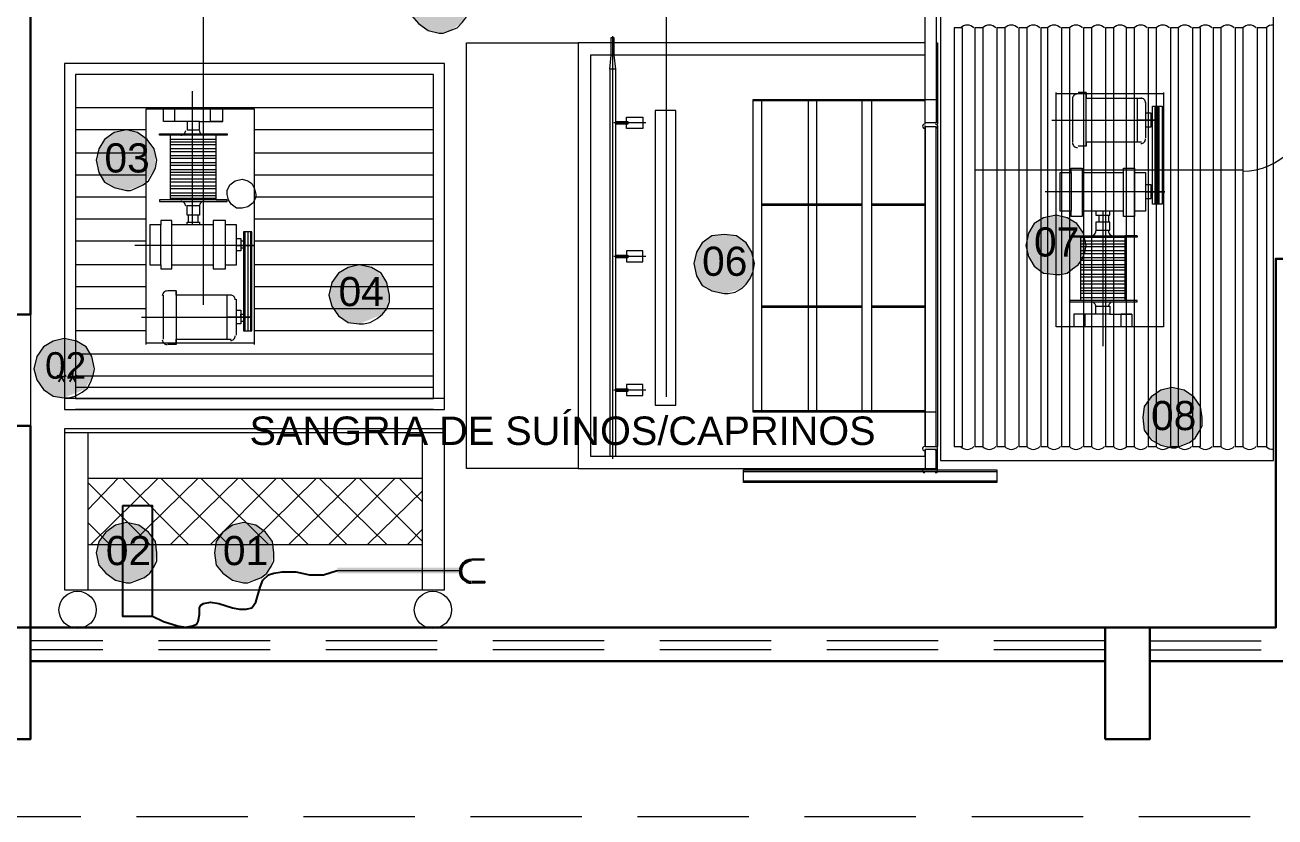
# Model space of a CAD drawing. Header units: metres. Extents: x 5 to 242, y -3 to 162.
# Drawn here: x 186.06 to 191.67, y 98.47 to 102.02 of the extents above; entities that cross this region are included whole.
import ezdxf

# ---------------------------------------------------------------- set-up
doc = ezdxf.new("R2010")
doc.units = ezdxf.units.M
doc.linetypes.add('IMPORT-Dashed _3_', pattern=[0.75, 0.5, -0.25])
doc.layers.add('1053_ARQ_BASE_MATADOURO_dwg', color=7, linetype='Continuous', lineweight=5, true_color=0x767676)
for name, color, linetype, lineweight in [('A-ESTRUTURA', 7, 'Continuous', 30), ('A-PAREDE', 7, 'Continuous', 30), ('A-TEXTO1', 7, 'Continuous', 5), ('A-VISTA03', 7, 'Continuous', 9), ('A_PROJEÇÃO', 7, 'IMPORT-Dashed _3_', 5), ('PDF_equip 1020', 7, 'Continuous', 5), ('PDF_equip inox', 7, 'Continuous', 5), ('PDF_EQUIPAMENTOS', 7, 'Continuous', 5), ('PDF_Text', 7, 'Continuous', 5)]:
    doc.layers.add(name, color=color, linetype=linetype, lineweight=lineweight)
doc.styles.add('Arial_15', font='arial.ttf', dxfattribs={"height": 0.1308})
doc.styles.add('Arial_2', font='arial.ttf', dxfattribs={"height": 0.1275})
doc.styles.add('Arial_21', font='arial.ttf', dxfattribs={"height": 0.09156})
doc.styles.add('Arial_22', font='arial.ttf', dxfattribs={"height": 0.119028})

# ---------------------------------------------------------------- blocks, each defined once
blk = doc.blocks.new('1053_ARQ_BASE_MATADOURO_dwg_arq geral tgov-4039641-TÉRREO 1_20')
at = {"layer": 'A-ESTRUTURA', "color": 253, "true_color": 0xaaaaaa, "flags": 128}
for points in [[(29.2796, 15.6332), (29.2796, 16.1332), (29.4796, 16.1332), (29.4796, 15.6332)], [(34.3046, 15.6332), (34.3046, 16.1332), (34.5046, 16.1332), (34.5046, 15.6332)]]:
    blk.add_lwpolyline(points, close=True, dxfattribs=at)
at = {"layer": 'A-PAREDE', "color": 253, "true_color": 0xaaaaaa}
blk.add_line((29.4796, 15.9832), (34.3046, 15.9832), dxfattribs=at)
at = {"layer": 'A-PAREDE', "color": 253, "true_color": 0xaaaaaa, "flags": 128}
for points in [[(33.813, 19.8832), (34.5546, 19.8832), (34.5546, 19.7332), (29.4796, 19.7332), (29.4796, 17.5382), (29.3296, 17.5382), (29.3296, 24.3382), (29.4796, 24.3382), (29.4796, 19.8832), (34.2546, 19.8832)], [(34.5046, 16.1332), (35.0696, 16.1332), (35.0696, 17.7882), (35.2196, 17.7882), (35.2196, 15.9832), (34.5046, 15.9832)], [(29.3296, 16.1332), (29.3296, 17.0382), (29.4796, 17.0382), (29.4796, 16.1332), (34.3046, 16.1332)]]:
    blk.add_lwpolyline(points, dxfattribs=at)
at = {"layer": 'A-VISTA03', "color": 253, "true_color": 0xaaaaaa}
blk.add_line((29.4796, 17.5382), (29.4796, 17.0382), dxfattribs=at)
at = {"layer": 'A_PROJEÇÃO', "color": 253, "true_color": 0xaaaaaa}
for p, q in [((34.3046, 16.0732), (29.4796, 16.0732)), ((34.5046, 16.0732), (39.3046, 16.0732)), ((34.3046, 16.0332), (29.4796, 16.0332)), ((34.5046, 16.0332), (39.3046, 16.0332))]:
    blk.add_line(p, q, dxfattribs=at)
at = {"layer": 'A_PROJEÇÃO', "color": 253, "true_color": 0xaaaaaa, "flags": 128}
blk.add_lwpolyline([(55.2046, 15.2832), (28.6296, 15.2832), (28.6296, 17.0165)], dxfattribs=at)
at = {"layer": 'A-TEXTO1', "insert": (30.4627, 17.0804), "char_height": 0.1275, "width": 3.354465, "attachment_point": 1, "line_spacing_factor": 0.941778, "style": 'Arial_2'}
blk.add_mtext('SANGRIA DE SUÍNOS/CAPRINOS', dxfattribs=at)
blk = doc.blocks.new('1053_ARQ_BASE_MATADOURO_dwg_ARQ GALPAO TGOV-4039645-TÉRREO 1_20')
at = {"layer": 'PDF_EQUIPAMENTOS', "true_color": 0xe2e2e2}
blk.add_hatch(color=254, dxfattribs=at).paths.add_polyline_path([(-10.6585, 6.5208), (-10.6585, 6.5455), (-11.2087, 6.5455), (-11.2087, 6.5208)])
at = {"layer": 'PDF_Text', "true_color": 0xe2e2e2}
h = blk.add_hatch(color=254, dxfattribs=at)
h.paths.add_polyline_path([(-12.1546, 6.4775), (-12.0742, 6.5022), (-12.031, 6.5517), (-12.0186, 6.6135), (-12.0248, 6.663), (-12.0557, 6.7062), (-12.1051, 6.7385), (-12.1546, 6.7495), (-12.2041, 6.7372), (-12.2473, 6.7062), (-12.2782, 6.663), (-12.2906, 6.6135), (-12.2782, 6.5579), (-12.2473, 6.5208), (-12.2041, 6.4899)])
h.paths.add_polyline_path([(-11.6291, 6.4775), (-11.5487, 6.5022), (-11.5054, 6.5517), (-11.4931, 6.6135), (-11.4993, 6.663), (-11.5302, 6.7062), (-11.5796, 6.7385), (-11.6291, 6.7495), (-11.6786, 6.7372), (-11.7218, 6.7062), (-11.7527, 6.663), (-11.7589, 6.6135), (-11.7527, 6.5579), (-11.7218, 6.5208), (-11.6786, 6.4899)])
h.paths.add_polyline_path([(-7.4622, 7.0834), (-7.3818, 7.1081), (-7.3385, 7.1576), (-7.3261, 7.2194), (-7.3323, 7.2688), (-7.3632, 7.3121), (-7.4065, 7.343), (-7.4622, 7.3554), (-7.5116, 7.343), (-7.5549, 7.3121), (-7.5858, 7.2688), (-7.5901, 7.2028), (-7.5858, 7.1637), (-7.5333, 7.1081), (-7.5116, 7.0957)])
h.paths.add_polyline_path([(-11.1098, 7.6398), (-11.0047, 7.6831), (-10.9861, 7.7078), (-10.9738, 7.7696), (-10.9861, 7.8253), (-11.0294, 7.8791), (-11.0541, 7.8933), (-11.1098, 7.9056), (-11.1592, 7.8933), (-11.2025, 7.8685), (-11.2334, 7.8253), (-11.2458, 7.7696), (-11.2334, 7.7202), (-11.2025, 7.6769), (-11.1592, 7.646)])
h.paths.add_polyline_path([(-9.4714, 7.7758), (-9.3911, 7.8005), (-9.3725, 7.8191), (-9.3416, 7.8747), (-9.3416, 7.9365), (-9.3478, 7.9613), (-9.3725, 8.0046), (-9.4158, 8.0355), (-9.4714, 8.0416), (-9.5271, 8.0355), (-9.5704, 8.0046), (-9.5951, 7.9613), (-9.6074, 7.9118), (-9.5951, 7.8562), (-9.5704, 7.8129), (-9.5271, 7.7882)])
h.paths.add_polyline_path([(-7.9815, 7.8624), (-7.932, 7.8685), (-7.8826, 7.9056), (-7.8455, 7.9922), (-7.8578, 8.0478), (-7.8887, 8.0911), (-7.932, 8.1158), (-7.9815, 8.1282), (-8.0371, 8.1158), (-8.0804, 8.0911), (-8.1051, 8.0478), (-8.1175, 7.9922), (-8.0839, 7.9056), (-8.0804, 7.8995), (-8.0371, 7.8685)])
h.paths.add_polyline_path([(-12.1546, 8.2395), (-12.0804, 8.2642), (-12.0248, 8.3384), (-12.0248, 8.4002), (-12.0371, 8.4336), (-12.0619, 8.4682), (-12.1051, 8.4991), (-12.1546, 8.5115), (-12.2102, 8.4991), (-12.2535, 8.4682), (-12.2782, 8.425), (-12.2906, 8.3755), (-12.2782, 8.3199), (-12.2535, 8.2766), (-12.2102, 8.2518)])
h.paths.add_polyline_path([(-10.7512, 8.9443), (-10.7017, 8.9566), (-10.6461, 8.9937), (-10.6152, 9.0803), (-10.6275, 9.1298), (-10.6523, 9.173), (-10.6956, 9.2039), (-10.7512, 9.2163), (-10.8007, 9.2039), (-10.8439, 9.173), (-10.8776, 9.1186), (-10.8872, 9.0803), (-10.8748, 9.0246), (-10.8439, 8.9876), (-10.8007, 8.9566)])
h.paths.add_polyline_path([(-8.9645, 9.5192), (-8.8903, 9.544), (-8.8346, 9.6182), (-8.8346, 9.68), (-8.847, 9.7134), (-8.8717, 9.748), (-8.915, 9.7789), (-8.9645, 9.7913), (-9.0201, 9.7789), (-9.0634, 9.748), (-9.0881, 9.7047), (-9.1005, 9.6553), (-9.0881, 9.5996), (-9.0634, 9.5563), (-9.0201, 9.5316)])
blk.add_hatch(color=254, dxfattribs=at).paths.add_polyline_path([(-12.4341, 7.3089), (-12.3431, 7.346), (-12.3043, 7.4079), (-12.3043, 7.4666), (-12.3166, 7.5052), (-12.3352, 7.5377), (-12.3785, 7.5624), (-12.4341, 7.5748), (-12.4836, 7.5624), (-12.5269, 7.5377), (-12.5578, 7.4944), (-12.5701, 7.4388), (-12.5489, 7.3769), (-12.5269, 7.346), (-12.4836, 7.3151)])
at = {"layer": 'PDF_equip 1020', "color": 253, "true_color": 0xaaaaaa}
for p, q in [((-11.8578, 8.19), (-11.8578, 8.6846)), ((-7.4993, 8.6723), (-7.9815, 8.6723)), ((-7.9073, 8.6537), (-7.9073, 8.4559)), ((-7.8455, 8.6784), (-7.8826, 8.6784)), ((-7.6167, 8.6537), (-7.6167, 8.4559)), ((-11.9382, 8.5486), (-11.9382, 8.6042)), ((-7.5796, 8.6352), (-7.5796, 8.4744)), ((-7.5549, 8.5733), (-7.5487, 8.5733)), ((-11.9568, 8.1962), (-11.9568, 8.4868)), ((-11.7527, 8.1962), (-11.7527, 8.4868)), ((-11.7527, 8.4682), (-11.9568, 8.4682)), ((-11.7527, 8.4559), (-11.9568, 8.4559)), ((-11.7527, 8.4435), (-11.9568, 8.4435)), ((-11.7527, 8.425), (-11.9568, 8.425)), ((-7.8455, 8.4373), (-7.8826, 8.4373)), ((-11.7527, 8.4126), (-11.9568, 8.4126)), ((-11.7527, 8.394), (-11.9568, 8.394)), ((-11.7527, 8.3817), (-11.9568, 8.3817)), ((-11.7527, 8.3631), (-11.9568, 8.3631)), ((-11.7527, 8.3508), (-11.9568, 8.3508)), ((-11.7527, 8.3322), (-11.9568, 8.3322)), ((-11.7527, 8.3199), (-11.9568, 8.3199)), ((-11.7527, 8.3075), (-11.9568, 8.3075)), ((-7.864, 8.3199), (-7.6785, 8.3199)), ((-11.7527, 8.2889), (-11.9568, 8.2889)), ((-11.7527, 8.2766), (-11.9568, 8.2766)), ((-11.7527, 8.258), (-11.9568, 8.258)), ((-11.7527, 8.2457), (-11.9568, 8.2457)), ((-11.7527, 8.2271), (-11.9568, 8.2271)), ((-11.7527, 8.2148), (-11.9568, 8.2148)), ((-11.7527, 8.2024), (-11.9568, 8.2024)), ((-7.5487, 8.2457), (-7.5549, 8.2457)), ((-7.5487, 8.2148), (-7.5549, 8.2148)), ((-7.6785, 8.1467), (-7.864, 8.1467)), ((-11.7651, 8.0849), (-11.9506, 8.0849)), ((-11.8764, 8.0973), (-11.8764, 8.1282)), ((-7.7898, 8.1282), (-7.7898, 8.0973)), ((-7.7713, 8.0355), (-7.7713, 7.5409)), ((-11.6291, 8.0107), (-11.6415, 8.0107)), ((-11.6291, 7.9798), (-11.6415, 7.9798)), ((-7.6724, 8.0107), (-7.8702, 8.0107)), ((-7.6724, 7.9984), (-7.8702, 7.9984)), ((-7.6724, 7.986), (-7.8702, 7.986)), ((-7.6724, 7.9675), (-7.8702, 7.9675)), ((-7.6724, 7.9551), (-7.8702, 7.9551)), ((-7.6724, 7.9365), (-7.8702, 7.9365)), ((-7.6724, 7.9242), (-7.8702, 7.9242)), ((-11.9506, 7.9056), (-11.7651, 7.9056)), ((-7.6724, 7.9056), (-7.8702, 7.9056)), ((-7.6724, 7.8933), (-7.8702, 7.8933)), ((-7.6724, 7.8809), (-7.8702, 7.8809)), ((-7.6724, 7.8624), (-7.8702, 7.8624)), ((-7.6724, 7.85), (-7.8702, 7.85)), ((-7.6724, 7.8314), (-7.8702, 7.8314)), ((-7.6724, 7.8191), (-7.8702, 7.8191)), ((-7.6724, 7.8005), (-7.8702, 7.8005)), ((-11.9877, 7.5718), (-11.9877, 7.7696)), ((-11.932, 7.7882), (-11.9691, 7.7882)), ((-11.7033, 7.5718), (-11.7033, 7.7696)), ((-11.66, 7.5903), (-11.66, 7.7511)), ((-7.6724, 7.7882), (-7.8702, 7.7882)), ((-7.6724, 7.7758), (-7.8702, 7.7758)), ((-7.6724, 7.7573), (-7.8702, 7.7573)), ((-11.6415, 7.6522), (-11.6291, 7.6522)), ((-7.8516, 7.6831), (-7.8516, 7.6274)), ((-10.7759, 7.6089), (-11.5796, 7.6089)), ((-11.5796, 7.5532), (-12.068, 7.5532)), ((-11.932, 7.5471), (-11.9691, 7.5471)), ((-10.7265, 7.1514), (-12.4328, 7.1514)), ((-12.3277, 7.1514), (-12.3277, 6.4466)), ((-10.8254, 6.4466), (-10.8254, 7.1514)), ((-12.3277, 6.9474), (-10.8254, 6.9474)), ((-12.1917, 6.9474), (-12.3277, 6.8052)), ((-12.3277, 6.9288), (-12.0495, 6.6506)), ((-12.0124, 6.9474), (-12.3153, 6.6506)), ((-12.1731, 6.9474), (-11.8764, 6.6506)), ((-11.8331, 6.9474), (-12.1361, 6.6506)), ((-12, 6.9474), (-11.6971, 6.6506)), ((-11.6538, 6.9474), (-11.9568, 6.6506)), ((-11.8207, 6.9474), (-11.5178, 6.6506)), ((-11.4807, 6.9474), (-11.7775, 6.6506)), ((-11.6415, 6.9474), (-11.3385, 6.6506)), ((-11.3014, 6.9474), (-11.6044, 6.6506)), ((-11.4622, 6.9474), (-11.1654, 6.6506)), ((-11.1221, 6.9474), (-11.4251, 6.6506)), ((-11.2891, 6.9474), (-10.9861, 6.6506)), ((-10.949, 6.9474), (-11.2458, 6.6506)), ((-11.1098, 6.9474), (-10.8254, 6.663)), ((-10.9305, 6.9474), (-10.8254, 6.8423)), ((-10.8254, 6.8917), (-11.0727, 6.6506)), ((-12.3277, 6.7495), (-12.2288, 6.6506)), ((-10.8254, 6.7186), (-10.8934, 6.6506)), ((-12.3277, 6.6506), (-10.8254, 6.6506))]:
    blk.add_line(p, q, dxfattribs=at)
at = {"layer": 'PDF_equip 1020', "color": 253, "lineweight": 9, "true_color": 0xaaaaaa}
for p, q in [((-10.7759, 8.6104), (-12.3833, 8.6104)), ((-12.068, 8.5115), (-12.3833, 8.5115)), ((-10.7759, 8.5115), (-11.5796, 8.5115)), ((-12.068, 8.4064), (-12.3833, 8.4064)), ((-10.7759, 8.4064), (-11.5796, 8.4064)), ((-12.068, 8.3075), (-12.3833, 8.3075)), ((-10.7759, 8.3075), (-11.5796, 8.3075)), ((-12.068, 8.2086), (-12.3833, 8.2086)), ((-10.7759, 8.2086), (-11.5796, 8.2086)), ((-12.068, 8.1097), (-12.3833, 8.1097)), ((-10.7759, 8.1097), (-11.5796, 8.1097)), ((-12.068, 8.0107), (-12.3833, 8.0107)), ((-10.7759, 8.0107), (-11.5796, 8.0107)), ((-12.068, 7.9056), (-12.3833, 7.9056)), ((-10.7759, 7.9056), (-11.5796, 7.9056)), ((-12.068, 7.8067), (-12.3833, 7.8067)), ((-10.7759, 7.8067), (-11.5796, 7.8067)), ((-12.068, 7.7078), (-12.3833, 7.7078)), ((-10.7759, 7.7078), (-11.5796, 7.7078)), ((-12.068, 7.6089), (-12.3833, 7.6089)), ((-10.7759, 7.5038), (-12.3833, 7.5038)), ((-10.7759, 7.4049), (-12.3833, 7.4049)), ((-10.7759, 7.3554), (-12.3833, 7.3554)), ((-10.7265, 7.3059), (-12.4328, 7.3059)), ((-10.7759, 7.2565), (-12.3833, 7.2565))]:
    blk.add_line(p, q, dxfattribs=at)
at = {"layer": 'PDF_equip 1020', "color": 253, "lineweight": 9, "true_color": 0xaaaaaa, "flags": 128}
blk.add_lwpolyline([(-10.1268, 6.9906), (-10.6275, 6.9906), (-10.6275, 8.901), (-10.1268, 8.901)], dxfattribs=at)
for points in [[(-12.4328, 8.8083), (-12.4328, 7.2565), (-10.7265, 7.2565), (-10.7265, 8.8083)], [(-12.3833, 7.3059), (-10.7759, 7.3059), (-10.7759, 8.7588), (-12.3833, 8.7588)], [(-9.7806, 7.275), (-9.6878, 7.275), (-9.6878, 8.5981), (-9.7806, 8.5981)]]:
    blk.add_lwpolyline(points, close=True, dxfattribs=at)
at = {"layer": 'PDF_equip 1020', "color": 253, "true_color": 0xaaaaaa, "flags": 128}
for points in [[(-7.4993, 8.6784), (-7.4993, 7.6274), (-7.9815, 7.6274), (-7.9815, 8.6784)], [(-7.5982, 8.4559), (-7.8455, 8.4559), (-7.8455, 8.4373), (-7.8455, 8.6537), (-7.8455, 8.6784), (-7.8455, 8.6537), (-7.5982, 8.6537)], [(-11.5796, 7.5471), (-11.5796, 8.6042), (-12.068, 8.6042), (-12.068, 7.5471)], [(-11.8826, 8.5486), (-11.9877, 8.5486), (-11.9877, 8.6042)], [(-11.8269, 8.5486), (-11.7218, 8.5486), (-11.7218, 8.6042)], [(-11.7218, 8.5486), (-11.7775, 8.5486), (-11.7775, 8.6042)], [(-7.5487, 8.1777), (-7.5487, 8.3817), (-7.5487, 8.6166), (-7.5054, 8.6166), (-7.5054, 8.3817), (-7.5054, 8.1777), (-7.5487, 8.1777), (-7.5487, 8.2333)], [(-7.5363, 8.1777), (-7.5363, 8.3817), (-7.5363, 8.6166)], [(-7.524, 8.1777), (-7.524, 8.3817), (-7.524, 8.6166)], [(-7.5178, 8.1777), (-7.5178, 8.3817), (-7.5178, 8.6166)], [(-8, 8.5548), (-7.5178, 8.5548), (-7.6167, 8.5548), (-7.5796, 8.5548), (-7.5796, 8.5239), (-7.5549, 8.5239), (-7.5549, 8.5857), (-7.5796, 8.5857)], [(-7.5549, 8.5362), (-7.5549, 8.5548), (-7.5549, 8.5424), (-7.5487, 8.5424)], [(-7.9135, 8.3199), (-7.9135, 8.3384), (-7.864, 8.3384), (-7.864, 8.122), (-7.9135, 8.122), (-7.9135, 8.1467)], [(-7.6291, 8.3199), (-7.592, 8.3199), (-7.5796, 8.3199), (-7.5796, 8.1467), (-7.6291, 8.1467)], [(-7.5796, 8.2024), (-7.5549, 8.2024), (-7.5549, 8.2642), (-7.5796, 8.2642)], [(-11.8022, 8.19), (-11.7033, 8.19), (-11.7033, 8.1962), (-12.0062, 8.1962), (-12.0062, 8.19), (-11.9073, 8.19), (-11.8269, 8.19)], [(-7.5796, 8.2333), (-7.4931, 8.2333), (-8.0309, 8.2333)], [(-11.8826, 8.0849), (-11.8826, 8.0973), (-11.8269, 8.0973), (-11.8269, 8.0849), (-11.8578, 8.0849), (-11.8578, 8.19), (-11.7033, 8.19), (-11.7527, 8.19)], [(-7.8022, 8.1467), (-7.8022, 8.1282), (-7.7404, 8.1282), (-7.7404, 8.1467), (-7.7713, 8.1467), (-7.7713, 8.0355), (-7.6167, 8.0355), (-7.6724, 8.0355)], [(-12, 7.9056), (-12, 7.8871), (-11.9506, 7.8871), (-11.9506, 8.1035), (-12, 8.1035), (-12, 8.0849)], [(-11.8578, 8.0973), (-11.8331, 8.0973), (-11.8331, 8.1282)], [(-11.7095, 7.9056), (-11.6786, 7.9056), (-11.66, 7.9056), (-11.66, 8.0849), (-11.7095, 8.0849)], [(-7.7713, 8.1282), (-7.7465, 8.1282), (-7.7465, 8.0973)], [(-11.6291, 8.054), (-11.6291, 7.8438), (-11.6291, 7.6089), (-11.592, 7.6089), (-11.592, 7.8438), (-11.592, 8.054), (-11.6291, 8.054), (-11.6291, 7.9922)], [(-11.6229, 8.054), (-11.6229, 7.8438), (-11.6229, 7.6089)], [(-11.6105, 8.054), (-11.6105, 7.8438), (-11.6105, 7.6089)], [(-11.5982, 8.054), (-11.5982, 7.8438), (-11.5982, 7.6089)], [(-7.7218, 8.0355), (-7.6167, 8.0355), (-7.6167, 8.0293), (-7.9197, 8.0293), (-7.9197, 8.0355), (-7.8207, 8.0355), (-7.7404, 8.0355)], [(-7.8702, 7.7449), (-7.8702, 8.0293), (-7.6724, 8.0293), (-7.6724, 7.7449)], [(-11.66, 7.9922), (-11.5796, 7.9922), (-12.1175, 7.9922)], [(-11.66, 8.0231), (-11.6415, 8.0231), (-11.6415, 7.9675), (-11.66, 7.9675)], [(-11.6847, 7.7696), (-11.932, 7.7696), (-11.932, 7.7882), (-11.932, 7.5718), (-11.932, 7.5471), (-11.932, 7.5718), (-11.6847, 7.5718)], [(-12.0866, 7.6707), (-11.5982, 7.6707), (-11.7033, 7.6707), (-11.66, 7.6707), (-11.66, 7.7016), (-11.6415, 7.7016), (-11.6415, 7.6398), (-11.66, 7.6398)], [(-11.6415, 7.6893), (-11.6415, 7.6707), (-11.6415, 7.6831), (-11.6291, 7.6831)], [(-7.8022, 7.6831), (-7.9011, 7.6831), (-7.9011, 7.6274)], [(-7.7404, 7.6831), (-7.6414, 7.6831), (-7.6414, 7.6274)], [(-7.6414, 7.6831), (-7.6909, 7.6831), (-7.6909, 7.6274)]]:
    blk.add_lwpolyline(points, dxfattribs=at)
for points in [[(-11.8826, 8.5115), (-11.8269, 8.5115), (-11.8269, 8.5486), (-11.8826, 8.5486)], [(-12.0062, 8.493), (-11.8022, 8.493), (-11.7033, 8.493), (-11.7033, 8.4868), (-12.0062, 8.4868)], [(-7.9629, 8.1467), (-7.9629, 8.3199), (-7.9135, 8.3199), (-7.9135, 8.1467)], [(-7.6291, 8.122), (-7.6785, 8.122), (-7.6785, 8.3384), (-7.6291, 8.3384)], [(-11.6353, 8.1591), (-11.66, 8.1591), (-11.6847, 8.1777), (-11.6971, 8.1962), (-11.7033, 8.2209), (-11.7033, 8.2395), (-11.6909, 8.2642), (-11.6662, 8.2828), (-11.6353, 8.2889), (-11.6105, 8.2828), (-11.592, 8.2704), (-11.5796, 8.2457), (-11.5735, 8.2209), (-11.5735, 8.2086), (-11.5858, 8.1838), (-11.6105, 8.1653)], [(-11.8826, 8.1715), (-11.8269, 8.1715), (-11.8269, 8.1282), (-11.8826, 8.1282)], [(-12.0495, 8.0849), (-12.0495, 7.9056), (-12, 7.9056), (-12, 8.0849)], [(-11.7095, 8.1035), (-11.7651, 8.1035), (-11.7651, 7.8871), (-11.7095, 7.8871)], [(-7.8022, 8.0602), (-7.7404, 8.0602), (-7.7404, 8.0973), (-7.8022, 8.0973)], [(-7.9197, 7.7387), (-7.7218, 7.7387), (-7.6167, 7.7387), (-7.6167, 7.7449), (-7.9197, 7.7449)], [(-7.8022, 7.7202), (-7.7404, 7.7202), (-7.7404, 7.6831), (-7.8022, 7.6831)], [(-10.7265, 7.1699), (-12.4328, 7.1699), (-12.4328, 7.1514), (-12.4328, 6.4466), (-10.7265, 6.4466), (-10.7265, 7.1514)]]:
    blk.add_lwpolyline(points, close=True, dxfattribs=at)
at = {"layer": 'PDF_equip 1020', "color": 253, "true_color": 0xaaaaaa}
for centre in [(-12.3741, 6.3569), (-10.779, 6.3569)]:
    blk.add_circle(centre, 0.0835, dxfattribs=at)
for centre, start, end in [((-7.8857, 8.6506), 89.9999, 180.0001), ((-7.6013, 8.6321), 359.9999, 90.0001), ((-11.9104, 8.5084), 269.9999, 0.0001), ((-11.8053, 8.5084), 179.9999, 270.0001), ((-7.8857, 8.4528), 179.9999, 270.0001), ((-7.6013, 8.4713), 269.9999, 0.0001), ((-11.9104, 8.1684), 359.9999, 90.0001), ((-11.8053, 8.1684), 89.9999, 180.0001), ((-7.8238, 8.0571), 269.9999, 0.0001), ((-7.7249, 8.0571), 179.9999, 270.0001), ((-11.9722, 7.7665), 89.9999, 180.0001), ((-11.6878, 7.748), 359.9999, 90.0001), ((-7.8238, 7.7171), 359.9999, 90.0001), ((-7.7249, 7.7171), 89.9999, 180.0001), ((-11.6878, 7.5872), 269.9999, 0.0001), ((-11.9722, 7.5687), 179.9999, 270.0001)]:
    blk.add_arc(centre, 0.0216, start, end, dxfattribs=at)
at = {"layer": 'PDF_equip inox', "color": 253, "lineweight": 9, "true_color": 0xaaaaaa}
for p, q in [((-9.9722, 8.9319), (-9.9722, 7.0339)), ((-9.9846, 8.7835), (-9.9846, 7.0463)), ((-9.9598, 8.7835), (-9.9598, 7.0463)), ((-8.5688, 8.6413), (-9.3416, 8.6413)), ((-9.3045, 8.6413), (-9.3045, 7.2503)), ((-9.0943, 8.6413), (-9.0943, 7.2503)), ((-9.0572, 8.6413), (-9.0572, 7.2503)), ((-8.8532, 8.6413), (-8.8532, 7.2503)), ((-8.8099, 8.6413), (-8.8099, 7.2503)), ((-9.8238, 8.5424), (-9.966, 8.5424)), ((-8.5132, 8.5301), (-8.5132, 7.0896)), ((-8.8532, 8.1777), (-9.3045, 8.1777)), ((-8.8532, 8.1715), (-9.3045, 8.1715)), ((-8.5688, 8.1777), (-8.8099, 8.1777)), ((-8.5688, 8.1715), (-8.8099, 8.1715)), ((-9.8238, 7.9427), (-9.966, 7.9427)), ((-8.8532, 7.7202), (-9.3045, 7.7202)), ((-8.8532, 7.714), (-9.3045, 7.714)), ((-8.5688, 7.7202), (-8.8099, 7.7202)), ((-8.5688, 7.714), (-8.8099, 7.714)), ((-9.8238, 7.343), (-9.966, 7.343)), ((-8.5688, 7.2503), (-9.3416, 7.2503)), ((-8.5688, 6.9783), (-8.5193, 6.9783))]:
    blk.add_line(p, q, dxfattribs=at)
at = {"layer": 'PDF_equip inox', "color": 253, "lineweight": 9, "true_color": 0xaaaaaa, "flags": 128}
for points in [[(-8.5193, 8.5424), (-8.5688, 8.5424), (-8.5688, 9.1792), (-8.5193, 9.1792)], [(-9.966, 8.8454), (-9.9598, 8.7835), (-9.9846, 8.7835), (-9.9784, 8.8454), (-9.9784, 8.9257), (-9.966, 8.9257)], [(-8.439, 8.969), (-8.439, 7.0896), (-8.4019, 7.0896), (-8.4019, 8.969)], [(-8.3091, 7.0896), (-8.3091, 8.969), (-8.3462, 8.969), (-8.3462, 7.0896)], [(-8.2102, 7.0896), (-8.2102, 8.969), (-8.2473, 8.969), (-8.2473, 7.0896)], [(-8.1113, 7.0896), (-8.1113, 8.969), (-8.1484, 8.969), (-8.1484, 7.0896)], [(-8.0186, 7.0896), (-8.0186, 8.969), (-8.0495, 8.969), (-8.0495, 7.0896)], [(-7.9197, 7.0896), (-7.9197, 8.969), (-7.9567, 8.969), (-7.9567, 7.0896)], [(-7.8207, 7.0896), (-7.8207, 8.969), (-7.8578, 8.969), (-7.8578, 7.0896)], [(-7.7218, 7.0896), (-7.7218, 8.969), (-7.7589, 8.969), (-7.7589, 7.0896)], [(-7.6291, 7.0896), (-7.6291, 8.969), (-7.6662, 8.969), (-7.6662, 7.0896)], [(-7.5302, 7.0896), (-7.5302, 8.969), (-7.5673, 8.969), (-7.5673, 7.0896)], [(-7.4312, 7.0896), (-7.4312, 8.969), (-7.4683, 8.969), (-7.4683, 7.0896)], [(-7.3694, 7.0896), (-7.3323, 7.0896), (-7.3323, 8.969), (-7.3694, 8.969)], [(-7.2396, 7.0896), (-7.2396, 8.969), (-7.2767, 8.969), (-7.2767, 7.0896)], [(-7.1778, 7.0896), (-7.1407, 7.0896), (-7.1407, 8.969), (-7.1778, 8.969)], [(-8.2473, 6.935), (-9.3849, 6.935), (-9.3849, 6.9845), (-8.2473, 6.9845)], [(-8.2473, 6.9288), (-9.3849, 6.9288), (-9.3849, 6.9783), (-8.2473, 6.9783)]]:
    blk.add_lwpolyline(points, close=True, dxfattribs=at)
for points in [[(-7.0418, 8.969), (-7.0788, 8.969), (-7.0788, 7.0896), (-7.0418, 7.0896)], [(-7.0727, 7.0896), (-7.0356, 7.0896), (-7.0356, 8.969), (-7.0727, 8.969)], [(-8.5688, 8.901), (-10.1268, 8.901), (-10.1268, 6.9906), (-8.5132, 6.9906), (-8.5132, 7.0772)], [(-8.5193, 8.901), (-8.5132, 8.901), (-8.5132, 8.5362)], [(-8.5688, 8.5362), (-8.5688, 8.8454), (-10.0711, 8.8454), (-10.0711, 7.0463), (-8.5688, 7.0463), (-8.5688, 7.0772), (-8.5688, 6.9906), (-8.5193, 6.9906), (-8.5193, 7.0772), (-8.5688, 7.0772)], [(-8.5193, 7.2441), (-9.3416, 7.2441), (-9.3416, 8.6475), (-8.5193, 8.6475)], [(-9.9598, 8.5486), (-9.9042, 8.5486), (-9.9042, 8.5362), (-9.9598, 8.5362)], [(-9.9104, 8.5486), (-9.9104, 8.5672), (-9.8362, 8.5672), (-9.8362, 8.5177), (-9.9104, 8.5177), (-9.9104, 8.5362)], [(-8.5688, 7.0896), (-8.5193, 7.0896), (-8.5193, 8.5239), (-8.5688, 8.5239), (-8.5688, 7.0896), (-8.5688, 8.5301)], [(-9.9598, 7.9489), (-9.9042, 7.9489), (-9.9042, 7.9365), (-9.9598, 7.9365)], [(-9.9104, 7.9365), (-9.9104, 7.918), (-9.8362, 7.918), (-9.8362, 7.9675), (-9.9104, 7.9675), (-9.9104, 7.9489)], [(-9.9104, 7.3369), (-9.9104, 7.3183), (-9.8362, 7.3183), (-9.8362, 7.3678), (-9.9104, 7.3678), (-9.9104, 7.3492)], [(-9.9598, 7.3492), (-9.9042, 7.3492), (-9.9042, 7.3369), (-9.9598, 7.3369)]]:
    blk.add_lwpolyline(points, dxfattribs=at)
at = {"layer": 'PDF_equip inox', "color": 253, "lineweight": 9, "true_color": 0xaaaaaa}
for centre, radius, start, end in [((-8.3802, 8.9412), 0.0402, 42.506, 137.494), ((-8.2813, 8.9412), 0.0402, 42.506, 137.494), ((-8.1824, 8.9412), 0.0402, 42.506, 137.494), ((-8.0835, 8.9412), 0.0402, 42.506, 137.494), ((-7.9908, 8.9412), 0.0402, 42.506, 137.494), ((-7.8918, 8.9412), 0.0402, 42.506, 137.494), ((-7.7929, 8.9412), 0.0402, 42.506, 137.494), ((-7.694, 8.9412), 0.0402, 42.506, 137.494), ((-7.6013, 8.9412), 0.0402, 42.506, 137.494), ((-7.5023, 8.9412), 0.0402, 42.506, 137.494), ((-7.4034, 8.9412), 0.0402, 42.506, 137.494), ((-7.3107, 8.9412), 0.0402, 42.506, 137.494), ((-7.2118, 8.9412), 0.0402, 42.506, 137.494), ((-7.1129, 8.9412), 0.0402, 42.506, 137.494), ((-7.0078, 8.9412), 0.0402, 86.0065, 137.4939), ((-8.5719, 8.527), 0.00927, 89.9999, 270.0001), ((-8.5224, 8.527), 0.00927, 269.9999, 90.0001), ((-8.5719, 7.0803), 0.00927, 89.9999, 270.0001), ((-8.5224, 7.0803), 0.00927, 269.9999, 90.0001), ((-8.3802, 7.1174), 0.0402, 222.506, 317.494), ((-8.2813, 7.1174), 0.0402, 222.506, 317.494), ((-8.1824, 7.1174), 0.0402, 222.506, 317.494), ((-8.0835, 7.1174), 0.0402, 222.506, 317.494), ((-7.9908, 7.1174), 0.0402, 222.506, 317.494), ((-7.8918, 7.1174), 0.0402, 222.506, 317.494), ((-7.7929, 7.1174), 0.0402, 222.506, 317.494), ((-7.694, 7.1174), 0.0402, 222.506, 317.494), ((-7.6013, 7.1174), 0.0402, 222.506, 317.494), ((-7.5023, 7.1174), 0.0402, 222.506, 317.494), ((-7.4034, 7.1174), 0.0402, 222.506, 317.494), ((-7.3107, 7.1174), 0.0402, 222.506, 317.494), ((-7.2118, 7.1174), 0.0402, 222.506, 317.494), ((-7.1129, 7.1174), 0.0402, 222.506, 317.494), ((-7.0078, 7.1174), 0.0402, 222.5061, 273.9935), ((-8.5719, 6.9814), 0.00927, 89.9999, 270.0001), ((-8.5224, 6.9814), 0.00927, 269.9999, 90.0001)]:
    blk.add_arc(centre, radius, start, end, dxfattribs=at)
at = {"layer": 'PDF_EQUIPAMENTOS', "color": 253, "true_color": 0xaaaaaa}
for p, q in [((-11.8084, 7.7263), (-11.8084, 9.1112)), ((-9.7311, 9.1112), (-9.7311, 7.3121)), ((-8.3462, 8.3322), (-7.1407, 8.3322)), ((-11.2087, 6.5331), (-10.6585, 6.5331))]:
    blk.add_line(p, q, dxfattribs=at)
at = {"layer": 'PDF_EQUIPAMENTOS', "color": 253, "true_color": 0xaaaaaa, "flags": 128}
blk.add_lwpolyline([(-8.5008, 9.0308), (-8.5008, 7.0277), (-7.0047, 7.0277), (-7.0047, 9.0308)], close=True, dxfattribs=at)
at = {"layer": 'PDF_EQUIPAMENTOS', "color": 253, "lineweight": 25, "true_color": 0xaaaaaa, "flags": 128}
for points in [[(-12.1731, 6.8237), (-12.1731, 6.3291), (-12.0371, 6.3291), (-12.0371, 6.8237)], [(-10.5472, 6.5826), (-10.6028, 6.5826)]]:
    blk.add_lwpolyline(points, close=True, dxfattribs=at)
for points in [[(-12.0371, 6.3291), (-11.9877, 6.3044), (-11.9258, 6.2858), (-11.8888, 6.2797), (-11.8578, 6.2858), (-11.8393, 6.292), (-11.8331, 6.3044), (-11.8269, 6.3353), (-11.8269, 6.3662), (-11.8207, 6.3786), (-11.8084, 6.3848), (-11.7775, 6.3909), (-11.7404, 6.3848), (-11.6786, 6.3662), (-11.6476, 6.36), (-11.6167, 6.36), (-11.592, 6.3662), (-11.5735, 6.3909), (-11.5549, 6.459), (-11.5425, 6.4899), (-11.5178, 6.5146), (-11.4931, 6.5208), (-11.456, 6.527), (-11.3942, 6.527), (-11.3323, 6.5146), (-11.2705, 6.5146), (-11.2087, 6.5331)], [(-10.6028, 6.4837), (-10.5472, 6.4837), (-10.5472, 6.4775), (-10.6028, 6.4775)]]:
    blk.add_lwpolyline(points, dxfattribs=at)
at = {"layer": 'PDF_EQUIPAMENTOS', "color": 253, "true_color": 0xaaaaaa}
blk.add_arc((-7.1438, 8.6259), 0.2998, 270, 360, dxfattribs=at)
at = {"layer": 'PDF_EQUIPAMENTOS', "color": 253, "lineweight": 25, "true_color": 0xaaaaaa}
for radius in [0.0526, 0.0464]:
    blk.add_arc((-10.6059, 6.5301), radius, 90, 270, dxfattribs=at)
at = {"layer": 'PDF_Text', "color": 253, "true_color": 0xaaaaaa, "flags": 128}
for points in [[(-10.6152, 9.0803), (-10.6275, 9.1298), (-10.6523, 9.173), (-10.6956, 9.2039), (-10.7512, 9.2163), (-10.8007, 9.2039), (-10.8439, 9.173), (-10.8748, 9.1298), (-10.8872, 9.0803), (-10.8748, 9.0246), (-10.8439, 8.9876), (-10.8007, 8.9566), (-10.7512, 8.9443), (-10.7326, 8.9443), (-10.7017, 8.9566), (-10.6708, 8.969), (-10.6461, 8.9937), (-10.6275, 9.0185), (-10.6214, 9.0494)], [(-12.0186, 8.3755), (-12.031, 8.425), (-12.0619, 8.4682), (-12.1051, 8.4991), (-12.1546, 8.5115), (-12.2102, 8.4991), (-12.2535, 8.4682), (-12.2782, 8.425), (-12.2906, 8.3755), (-12.2782, 8.3199), (-12.2535, 8.2766), (-12.2102, 8.2518), (-12.1546, 8.2395), (-12.1361, 8.2395), (-12.1051, 8.2518), (-12.0804, 8.2642), (-12.0557, 8.2828), (-12.0371, 8.3137), (-12.0248, 8.3384)], [(-7.8455, 7.9922), (-7.8578, 8.0478), (-7.8887, 8.0911), (-7.932, 8.1158), (-7.9815, 8.1282), (-8.0371, 8.1158), (-8.0804, 8.0911), (-8.1051, 8.0478), (-8.1175, 7.9922), (-8.1051, 7.9427), (-8.0804, 7.8995), (-8.0371, 7.8685), (-7.9815, 7.8624), (-7.9629, 7.8624), (-7.932, 7.8685), (-7.9073, 7.8871), (-7.8826, 7.9056), (-7.864, 7.9304), (-7.8516, 7.9613)], [(-9.3354, 7.9118), (-9.3478, 7.9613), (-9.3725, 8.0046), (-9.4158, 8.0355), (-9.4714, 8.0416), (-9.5271, 8.0355), (-9.5704, 8.0046), (-9.5951, 7.9613), (-9.6074, 7.9118), (-9.5951, 7.8562), (-9.5704, 7.8129), (-9.5271, 7.7882), (-9.4714, 7.7758), (-9.4529, 7.7758), (-9.422, 7.782), (-9.3911, 7.8005), (-9.3725, 7.8191), (-9.354, 7.8438), (-9.3416, 7.8747)], [(-10.9738, 7.7696), (-10.9861, 7.8253), (-11.0109, 7.8685), (-11.0541, 7.8933), (-11.1098, 7.9056), (-11.1592, 7.8933), (-11.2025, 7.8685), (-11.2334, 7.8253), (-11.2458, 7.7696), (-11.2334, 7.7202), (-11.2025, 7.6769), (-11.1592, 7.646), (-11.1098, 7.6398), (-11.0912, 7.6398), (-11.0603, 7.646), (-11.0294, 7.6645), (-11.0047, 7.6831), (-10.9861, 7.7078), (-10.9738, 7.7387)], [(-12.2981, 7.4388), (-12.3105, 7.4944), (-12.3352, 7.5377), (-12.3785, 7.5624), (-12.4341, 7.5748), (-12.4836, 7.5624), (-12.5269, 7.5377), (-12.5578, 7.4944), (-12.5701, 7.4388), (-12.5578, 7.3893), (-12.5269, 7.346), (-12.4836, 7.3151), (-12.4341, 7.3089), (-12.4156, 7.3089), (-12.3847, 7.3151), (-12.3537, 7.3337), (-12.329, 7.3522), (-12.3166, 7.3769), (-12.3043, 7.4079)], [(-7.3261, 7.2194), (-7.3323, 7.2688), (-7.3632, 7.3121), (-7.4065, 7.343), (-7.4622, 7.3554), (-7.5116, 7.343), (-7.5549, 7.3121), (-7.5858, 7.2688), (-7.592, 7.2194), (-7.5858, 7.1637), (-7.5549, 7.1205), (-7.5116, 7.0957), (-7.4622, 7.0834), (-7.4436, 7.0834), (-7.4127, 7.0957), (-7.3818, 7.1081), (-7.3571, 7.1267), (-7.3385, 7.1576), (-7.3261, 7.1823)], [(-12.0186, 6.6135), (-12.0248, 6.663), (-12.0557, 6.7062), (-12.099, 6.7372), (-12.1546, 6.7495), (-12.2041, 6.7372), (-12.2473, 6.7062), (-12.2782, 6.663), (-12.2906, 6.6135), (-12.2782, 6.5579), (-12.2473, 6.5208), (-12.2041, 6.4899), (-12.1546, 6.4775), (-12.1361, 6.4775), (-12.1051, 6.4899), (-12.0742, 6.5022), (-12.0495, 6.5208), (-12.031, 6.5517), (-12.0186, 6.5764)], [(-11.4931, 6.6135), (-11.4993, 6.663), (-11.5302, 6.7062), (-11.5735, 6.7372), (-11.6291, 6.7495), (-11.6786, 6.7372), (-11.7218, 6.7062), (-11.7527, 6.663), (-11.7589, 6.6135), (-11.7527, 6.5579), (-11.7218, 6.5208), (-11.6786, 6.4899), (-11.6291, 6.4775), (-11.6105, 6.4775), (-11.5796, 6.4899), (-11.5487, 6.5022), (-11.524, 6.5208), (-11.5054, 6.5517), (-11.4931, 6.5764)]]:
    blk.add_lwpolyline(points, close=True, dxfattribs=at)
at = {"layer": 'PDF_Text', "attachment_point": 1, "line_spacing_factor": 0.941778}
for s, insert, char_height, width, style in [('03', (-12.2535, 8.4504), 0.1308, 0.243392, 'Arial_15'), ('07', (-8.0804, 8.0732), 0.1308, 0.243392, 'Arial_15'), ('06', (-9.5704, 7.9866), 0.1308, 0.243392, 'Arial_15'), ('04', (-11.2025, 7.8506), 0.1308, 0.243392, 'Arial_15'), ('02', (-12.5204, 7.5132), 0.11903, 0.221496, 'Arial_22'), ('**', (-12.4711, 7.4246), 0.09156, 0.118819, 'Arial_21'), ('08', (-7.5549, 7.2942), 0.1308, 0.243392, 'Arial_15'), ('02', (-12.2473, 6.6883), 0.1308, 0.243392, 'Arial_15'), ('01', (-11.7218, 6.6883), 0.1308, 0.243392, 'Arial_15')]:
    blk.add_mtext(s, dxfattribs=dict(at, insert=insert, char_height=char_height, width=width, style=style))
blk = doc.blocks.new('1053_ARQ_BASE_MATADOURO_dwg-3625622-TÉRREO 1_20')
for name, p in [('1053_ARQ_BASE_MATADOURO_dwg_arq geral tgov-4039641-TÉRREO 1_20', (130.2098, 83.186)), ('1053_ARQ_BASE_MATADOURO_dwg_ARQ GALPAO TGOV-4039645-TÉRREO 1_20', (172.2746, 93.0419))]:
    blk.add_blockref(name, p)

msp = doc.modelspace()

# ---------------------------------------------------------------- block references
at = {"layer": '1053_ARQ_BASE_MATADOURO_dwg', "color": 253, "true_color": 0xaaaaaa}
msp.add_blockref('1053_ARQ_BASE_MATADOURO_dwg-3625622-TÉRREO 1_20', (26.3988, 0), dxfattribs=at)

doc.saveas('drawing.dxf')
